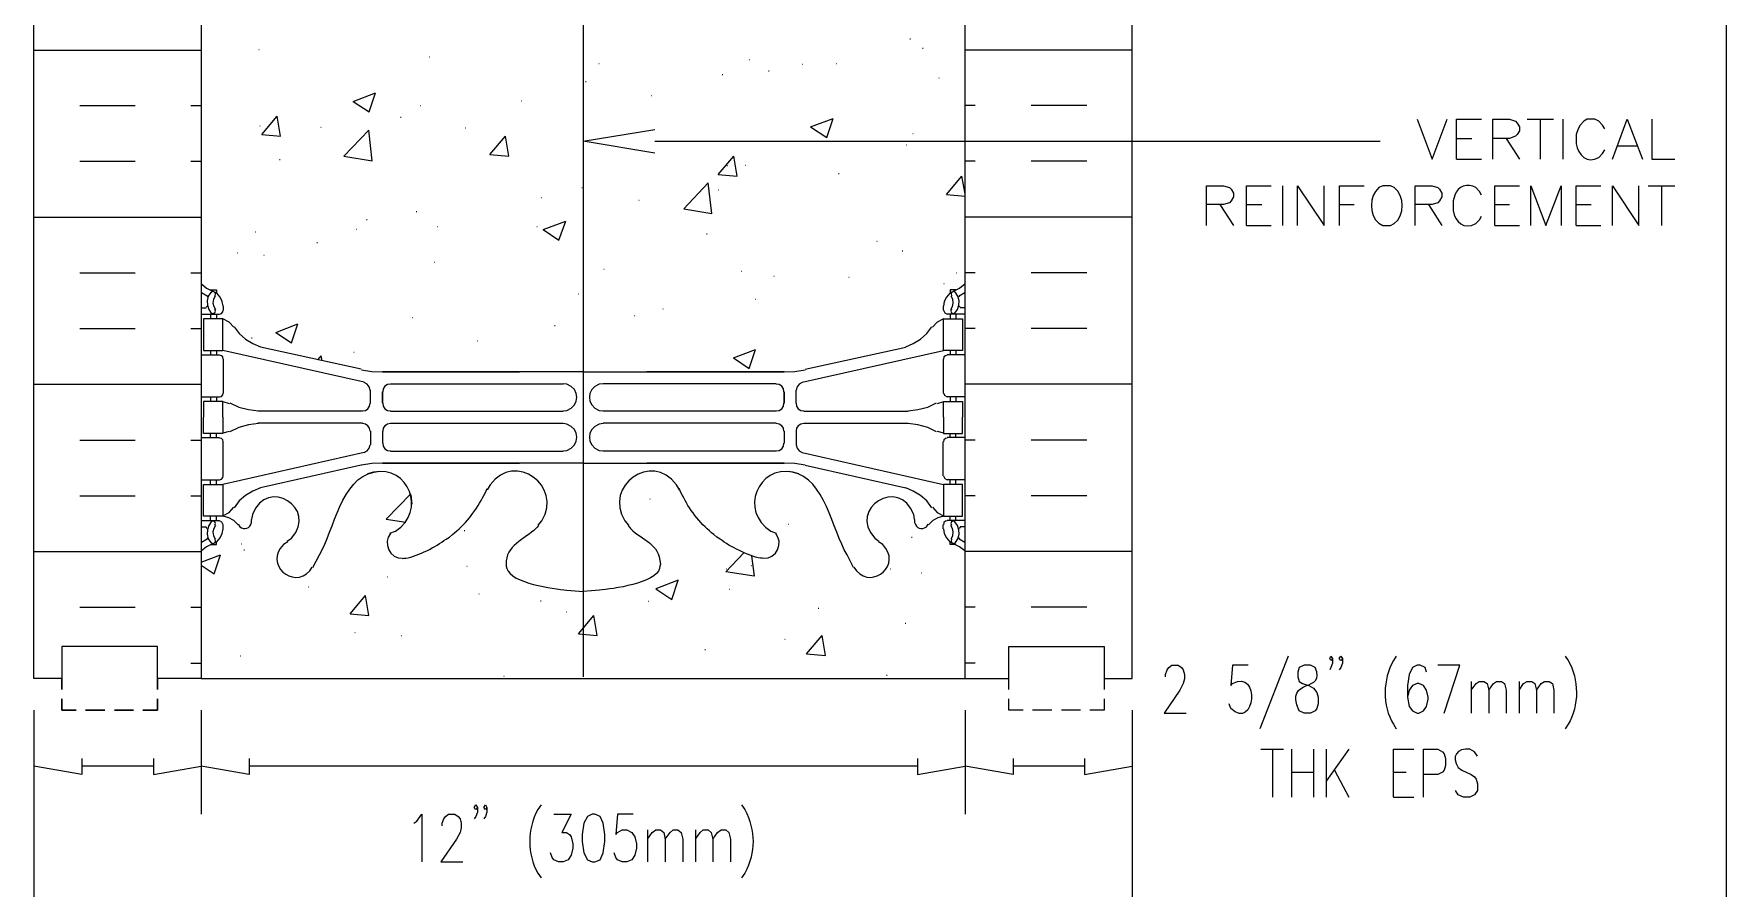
# Model space of a CAD drawing. Header units: millimetres. Extents: x 14 to 201, y 16 to 268.
# Drawn here: x 116.9 to 201.3, y 104 to 146.6 of the extents above; entities that cross this region are included whole.
import ezdxf

# ---------------------------------------------------------------- set-up
doc = ezdxf.new("R2010")
doc.units = ezdxf.units.MM
doc.layers.get('0').update_dxf_attribs({"linetype": 'CONTINUOUS'})

msp = doc.modelspace()

# ---------------------------------------------------------------- linework, layer by layer
at = {"color": 0}
for p, q in [((201.296, 264.541), (201.296, 55.4136)), ((144.293, 228.769), (144.293, 114.533)), ((116.903, 114.449), (116.903, 171.599)), ((125.243, 171.599), (125.243, 114.449)), ((163.343, 114.449), (163.343, 171.599)), ((171.683, 114.449), (171.683, 171.599)), ((144.293, 141.224), (147.87, 141.817)), ((185.886, 142.325), (186.627, 140.335)), ((186.627, 140.335), (187.388, 142.325)), ((187.854, 140.335), (187.854, 142.325)), ((187.854, 142.325), (189.103, 142.325)), ((189.654, 140.335), (189.654, 142.325)), ((189.654, 142.325), (190.5, 142.325)), ((190.5, 142.325), (190.796, 142.219)), ((190.796, 142.219), (190.88, 142.133)), ((190.88, 142.133), (190.986, 141.943)), ((190.986, 141.943), (190.986, 141.753)), ((191.368, 142.325), (192.68, 142.325)), ((192.024, 142.325), (192.024, 140.335)), ((193.146, 142.325), (193.146, 140.335)), ((193.908, 141.837), (193.824, 141.563)), ((194.014, 142.029), (193.908, 141.837)), ((194.204, 142.219), (194.014, 142.029)), ((194.373, 142.325), (194.204, 142.219)), ((194.754, 142.325), (194.373, 142.325)), ((194.946, 142.219), (194.754, 142.325)), ((195.136, 142.029), (194.946, 142.219)), ((195.242, 141.837), (195.136, 142.029)), ((195.622, 140.335), (196.364, 142.325)), ((196.364, 142.325), (197.126, 140.335)), ((197.592, 142.325), (197.592, 140.335)), ((147.87, 140.632), (144.293, 141.224)), ((147.87, 141.224), (184.044, 141.224)), ((187.854, 141.371), (188.616, 141.371)), ((190.5, 141.371), (189.654, 141.371)), ((190.331, 141.371), (190.986, 140.335)), ((190.796, 141.478), (190.5, 141.371)), ((190.88, 141.563), (190.796, 141.478)), ((190.986, 141.753), (190.88, 141.563)), ((193.824, 141.563), (193.824, 141.097)), ((195.898, 140.991), (196.85, 140.991)), ((187.854, 140.335), (189.103, 140.335)), ((194.946, 140.419), (195.136, 140.609)), ((195.136, 140.609), (195.242, 140.801)), ((197.592, 140.335), (198.734, 140.335)), ((175.387, 137.033), (175.387, 139.001)), ((175.387, 139.001), (176.233, 139.001)), ((176.233, 139.001), (176.529, 138.917)), ((176.529, 138.917), (176.615, 138.832)), ((176.615, 138.832), (176.721, 138.642)), ((176.721, 138.452), (176.615, 138.261)), ((176.721, 138.642), (176.721, 138.452)), ((177.377, 137.033), (177.377, 139.001)), ((177.377, 139.001), (178.605, 139.001)), ((179.175, 139.001), (179.175, 137.033)), ((179.917, 137.033), (179.917, 139.001)), ((179.917, 139.001), (181.251, 137.033)), ((181.251, 137.033), (181.251, 139.001)), ((182.013, 137.033), (182.013, 139.001)), ((182.013, 139.001), (183.241, 139.001)), ((183.981, 138.917), (183.811, 138.726)), ((184.171, 139.001), (183.981, 138.917)), ((184.553, 139.001), (184.171, 139.001)), ((184.743, 138.917), (184.553, 139.001)), ((185.78, 137.033), (185.78, 139.001)), ((185.78, 139.001), (186.627, 139.001)), ((186.627, 139.001), (186.922, 138.917)), ((186.922, 138.917), (187.008, 138.832)), ((187.008, 138.832), (187.113, 138.642)), ((187.113, 138.452), (187.008, 138.261)), ((187.113, 138.642), (187.113, 138.452)), ((187.77, 138.535), (187.685, 138.261)), ((188.996, 138.726), (188.806, 138.917)), ((189.103, 138.535), (188.996, 138.726)), ((189.758, 137.033), (189.758, 139.001)), ((189.758, 139.001), (190.986, 139.001)), ((191.558, 137.033), (191.558, 139.001)), ((191.558, 139.001), (192.3, 137.033)), ((192.3, 137.033), (193.062, 139.001)), ((193.062, 139.001), (193.062, 137.033)), ((193.824, 137.033), (193.824, 139.001)), ((193.824, 139.001), (195.05, 139.001)), ((195.622, 137.033), (195.622, 139.001)), ((195.622, 139.001), (196.934, 137.033)), ((196.934, 137.033), (196.934, 139.001)), ((197.4, 139.001), (198.734, 139.001)), ((198.078, 139.001), (198.078, 137.033)), ((176.233, 138.07), (175.387, 138.07)), ((176.043, 138.07), (176.721, 137.033)), ((176.529, 138.155), (176.233, 138.07)), ((176.615, 138.261), (176.529, 138.155)), ((177.377, 138.07), (178.139, 138.07)), ((182.013, 138.07), (182.753, 138.07)), ((186.627, 138.07), (185.78, 138.07)), ((186.457, 138.07), (187.113, 137.033)), ((186.922, 138.155), (186.627, 138.07)), ((187.008, 138.261), (186.922, 138.155)), ((187.685, 138.261), (187.685, 137.773)), ((189.758, 138.07), (190.5, 138.07)), ((193.824, 138.07), (194.564, 138.07)), ((177.377, 137.033), (178.605, 137.033)), ((184.171, 137.033), (184.553, 137.033)), ((184.553, 137.033), (184.743, 137.118)), ((188.806, 137.118), (188.996, 137.308)), ((188.996, 137.308), (189.103, 137.499)), ((189.758, 137.033), (190.986, 137.033)), ((193.824, 137.033), (195.05, 137.033)), ((125.264, 134.112), (125.519, 133.9)), ((125.264, 133.689), (125.539, 133.519)), ((125.519, 133.9), (125.815, 133.753)), ((125.582, 133.456), (125.539, 133.54)), ((125.603, 133.499), (125.539, 133.266)), ((125.729, 133.689), (125.603, 133.499)), ((125.709, 133.816), (126.005, 133.816)), ((125.835, 133.73), (125.729, 133.689)), ((126.026, 133.646), (125.815, 133.753)), ((125.921, 133.71), (125.835, 133.73)), ((125.858, 133.35), (125.835, 133.16)), ((125.942, 133.499), (125.858, 133.35)), ((125.962, 133.626), (125.921, 133.71)), ((125.942, 133.519), (125.962, 133.626)), ((126.005, 133.816), (126.005, 133.667)), ((126.195, 133.456), (126.026, 133.646)), ((126.301, 133.244), (126.195, 133.456)), ((162.411, 133.456), (162.305, 133.244)), ((162.581, 133.646), (162.411, 133.456)), ((162.793, 133.753), (162.581, 133.646)), ((162.877, 133.816), (162.603, 133.816)), ((162.603, 133.816), (162.603, 133.667)), ((162.687, 133.71), (162.644, 133.626)), ((162.644, 133.626), (162.667, 133.519)), ((162.73, 133.35), (162.644, 133.499)), ((162.771, 133.73), (162.687, 133.71)), ((162.75, 133.16), (162.73, 133.35)), ((162.771, 133.753), (163.067, 133.9)), ((162.877, 133.689), (162.771, 133.73)), ((162.983, 133.499), (162.857, 133.689)), ((163.047, 133.266), (162.983, 133.499)), ((163.067, 133.54), (163.026, 133.456)), ((163.047, 133.519), (163.322, 133.689)), ((163.067, 133.9), (163.322, 134.112)), ((125.243, 132.927), (125.496, 132.927)), ((125.243, 132.608), (126.154, 132.608)), ((125.496, 132.947), (125.539, 133.011)), ((125.539, 133.266), (125.561, 133.054)), ((125.561, 133.054), (125.625, 132.842)), ((125.625, 132.842), (125.752, 132.651)), ((125.709, 132.608), (125.709, 132.376)), ((125.752, 132.672), (125.835, 132.631)), ((125.835, 133.16), (125.878, 132.99)), ((125.835, 132.631), (125.921, 132.672)), ((125.878, 132.99), (125.962, 132.842)), ((125.962, 132.757), (125.921, 132.842)), ((125.921, 132.672), (125.962, 132.757)), ((126.005, 132.608), (126.005, 132.376)), ((126.154, 132.608), (126.258, 132.631)), ((126.258, 132.631), (126.322, 132.715)), ((126.344, 133.011), (126.301, 133.244)), ((126.322, 132.715), (126.344, 132.8)), ((126.344, 133.011), (126.344, 132.8)), ((162.242, 133.011), (162.242, 132.8)), ((162.305, 133.244), (162.264, 133.011)), ((162.264, 132.8), (162.328, 132.672)), ((162.328, 132.672), (162.454, 132.608)), ((163.343, 132.608), (162.454, 132.608)), ((162.603, 132.608), (162.603, 132.376)), ((162.624, 132.842), (162.708, 132.99)), ((162.667, 132.842), (162.624, 132.757)), ((162.624, 132.757), (162.667, 132.672)), ((162.667, 132.672), (162.75, 132.631)), ((162.708, 132.99), (162.75, 133.16)), ((162.75, 132.631), (162.834, 132.672)), ((162.834, 132.651), (162.963, 132.842)), ((162.877, 132.608), (162.877, 132.376)), ((162.963, 132.842), (163.026, 133.054)), ((163.026, 133.054), (163.047, 133.266)), ((163.047, 133.011), (163.09, 132.947)), ((163.343, 132.927), (163.09, 132.927)), ((126.322, 132.376), (125.37, 132.376)), ((125.37, 132.376), (125.37, 130.788)), ((126.322, 130.788), (126.322, 132.376)), ((126.64, 132.208), (126.322, 132.376)), ((126.873, 131.953), (126.64, 132.208)), ((126.894, 131.975), (127.149, 131.636)), ((161.439, 131.636), (161.692, 131.975)), ((161.946, 132.208), (161.713, 131.953)), ((162.264, 132.376), (161.946, 132.208)), ((162.264, 130.788), (162.264, 132.376)), ((162.264, 132.376), (163.216, 132.376)), ((163.216, 132.376), (163.216, 130.788)), ((127.149, 131.636), (127.466, 131.36)), ((127.466, 131.36), (127.825, 131.149)), ((127.825, 131.149), (128.207, 130.98)), ((133.223, 129.858), (128.207, 130.958)), ((155.363, 129.858), (160.38, 130.958)), ((160.38, 130.98), (160.76, 131.149)), ((160.76, 131.149), (161.12, 131.36)), ((161.12, 131.36), (161.439, 131.636)), ((125.243, 130.578), (126.154, 130.578)), ((125.37, 130.788), (126.322, 130.788)), ((125.709, 130.788), (125.709, 130.578)), ((126.005, 130.788), (126.005, 130.578)), ((126.258, 130.535), (126.154, 130.555)), ((126.322, 130.471), (126.258, 130.535)), ((133.371, 129.223), (126.322, 130.788)), ((126.344, 130.365), (126.322, 130.471)), ((126.344, 130.365), (126.344, 128.671)), ((155.215, 129.223), (162.264, 130.788)), ((162.242, 130.365), (162.242, 128.671)), ((163.216, 130.788), (162.264, 130.788)), ((162.285, 130.471), (162.264, 130.365)), ((162.37, 130.535), (162.285, 130.471)), ((162.454, 130.555), (162.37, 130.535)), ((163.343, 130.578), (162.454, 130.578)), ((162.603, 130.788), (162.603, 130.578)), ((162.877, 130.788), (162.877, 130.578)), ((133.244, 129.836), (133.753, 129.752)), ((133.519, 129.117), (133.371, 129.201)), ((133.753, 129.752), (134.282, 129.73)), ((134.282, 129.73), (141.118, 129.73)), ((144.293, 129.73), (134.282, 129.73)), ((134.684, 129.137), (143.298, 129.137)), ((143.488, 129.117), (143.298, 129.137)), ((144.293, 129.73), (154.327, 129.73)), ((145.288, 129.137), (145.098, 129.117)), ((153.924, 129.137), (145.288, 129.137)), ((154.327, 129.73), (147.468, 129.73)), ((154.327, 129.73), (154.856, 129.752)), ((154.856, 129.752), (155.363, 129.836)), ((155.215, 129.201), (155.067, 129.117)), ((125.243, 128.481), (126.154, 128.481)), ((125.709, 128.481), (125.709, 128.248)), ((126.005, 128.481), (126.005, 128.248)), ((126.154, 128.481), (126.258, 128.504)), ((126.258, 128.504), (126.322, 128.588)), ((126.322, 128.588), (126.344, 128.671)), ((133.626, 128.99), (133.519, 129.117)), ((133.667, 128.82), (133.626, 128.99)), ((133.689, 128.165), (133.689, 128.82)), ((134.282, 128.185), (134.282, 128.736)), ((134.282, 128.736), (134.282, 128.165)), ((134.324, 128.884), (134.302, 128.736)), ((134.408, 129.01), (134.324, 128.884)), ((134.535, 129.096), (134.408, 129.01)), ((134.684, 129.117), (134.535, 129.096)), ((154.071, 129.096), (153.924, 129.117)), ((154.2, 129.01), (154.071, 129.096)), ((154.284, 128.884), (154.2, 129.01)), ((154.304, 128.736), (154.284, 128.884)), ((154.327, 128.185), (154.327, 128.736)), ((154.327, 128.736), (154.327, 128.165)), ((154.962, 128.99), (154.919, 128.82)), ((154.919, 128.165), (154.919, 128.82)), ((155.067, 129.117), (154.962, 128.99)), ((162.264, 128.671), (162.328, 128.545)), ((162.328, 128.545), (162.454, 128.481)), ((163.343, 128.481), (162.454, 128.481)), ((162.603, 128.481), (162.603, 128.248)), ((162.877, 128.481), (162.877, 128.248)), ((126.322, 128.248), (125.37, 128.248)), ((125.37, 128.248), (125.37, 127.466)), ((125.37, 126.661), (125.37, 127.466)), ((126.322, 127.466), (126.322, 128.248)), ((126.322, 127.466), (126.322, 126.661)), ((126.661, 128.142), (126.344, 128.228)), ((126.683, 128.185), (127.127, 127.974)), ((127.127, 127.974), (127.613, 127.846)), ((127.613, 127.846), (128.101, 127.783)), ((133.287, 127.762), (128.079, 127.762)), ((133.287, 127.783), (133.434, 127.805)), ((133.434, 127.805), (133.562, 127.889)), ((133.562, 127.889), (133.646, 128.016)), ((133.646, 128.016), (133.667, 128.165)), ((134.302, 128.165), (134.324, 128.016)), ((134.324, 128.016), (134.408, 127.889)), ((134.408, 127.889), (134.535, 127.805)), ((134.535, 127.805), (134.684, 127.783)), ((134.684, 127.762), (143.298, 127.762)), ((143.298, 127.783), (143.488, 127.805)), ((145.098, 127.805), (145.288, 127.783)), ((153.924, 127.762), (145.288, 127.762)), ((153.924, 127.783), (154.071, 127.805)), ((154.071, 127.805), (154.2, 127.889)), ((154.2, 127.889), (154.284, 128.016)), ((154.284, 128.016), (154.304, 128.165)), ((154.919, 128.165), (154.94, 128.016)), ((154.94, 128.016), (155.025, 127.889)), ((155.025, 127.889), (155.152, 127.805)), ((155.152, 127.805), (155.299, 127.783)), ((155.299, 127.762), (160.507, 127.762)), ((160.507, 127.783), (160.993, 127.846)), ((160.993, 127.846), (161.48, 127.974)), ((161.48, 127.974), (161.925, 128.185)), ((162.264, 128.228), (161.946, 128.142)), ((162.264, 127.466), (162.264, 128.248)), ((162.264, 128.248), (163.216, 128.248)), ((162.264, 127.466), (162.264, 126.661)), ((163.216, 128.248), (163.216, 127.466)), ((163.216, 126.661), (163.216, 127.466)), ((126.322, 126.661), (125.37, 126.661)), ((125.709, 126.45), (125.709, 126.661)), ((126.005, 126.45), (126.005, 126.661)), ((126.344, 126.683), (126.661, 126.767)), ((127.127, 126.957), (126.683, 126.746)), ((127.613, 127.084), (127.127, 126.957)), ((128.101, 127.149), (127.613, 127.084)), ((133.287, 127.169), (128.079, 127.169)), ((133.434, 127.127), (133.287, 127.149)), ((133.562, 127.043), (133.434, 127.127)), ((133.646, 126.916), (133.562, 127.043)), ((133.667, 126.767), (133.646, 126.916)), ((133.689, 126.767), (133.689, 126.091)), ((134.282, 126.767), (134.282, 126.175)), ((134.282, 126.746), (134.282, 126.195)), ((134.324, 126.916), (134.302, 126.767)), ((134.408, 127.043), (134.324, 126.916)), ((134.535, 127.127), (134.408, 127.043)), ((134.684, 127.149), (134.535, 127.127)), ((134.684, 127.169), (143.298, 127.169)), ((143.488, 127.127), (143.298, 127.149)), ((145.288, 127.149), (145.098, 127.127)), ((153.924, 127.169), (145.288, 127.169)), ((154.071, 127.127), (153.924, 127.149)), ((154.2, 127.043), (154.071, 127.127)), ((154.284, 126.916), (154.2, 127.043)), ((154.304, 126.767), (154.284, 126.916)), ((154.327, 126.767), (154.327, 126.175)), ((154.327, 126.746), (154.327, 126.195)), ((154.94, 126.916), (154.919, 126.767)), ((154.919, 126.767), (154.919, 126.091)), ((155.025, 127.043), (154.94, 126.916)), ((155.152, 127.127), (155.025, 127.043)), ((155.299, 127.149), (155.152, 127.127)), ((155.299, 127.169), (160.507, 127.169)), ((160.993, 127.084), (160.507, 127.149)), ((161.48, 126.957), (160.993, 127.084)), ((161.925, 126.746), (161.48, 126.957)), ((161.946, 126.767), (162.264, 126.683)), ((162.264, 126.661), (163.216, 126.661)), ((162.603, 126.45), (162.603, 126.661)), ((162.877, 126.45), (162.877, 126.661)), ((125.243, 126.45), (126.154, 126.45)), ((126.258, 126.407), (126.154, 126.428)), ((126.322, 126.344), (126.258, 126.407)), ((126.344, 126.238), (126.322, 126.344)), ((126.344, 124.544), (126.344, 126.238)), ((133.371, 125.709), (133.519, 125.793)), ((133.519, 125.793), (133.626, 125.921)), ((133.626, 125.921), (133.667, 126.091)), ((134.302, 126.175), (134.324, 126.026)), ((134.324, 126.026), (134.408, 125.899)), ((134.408, 125.899), (134.535, 125.815)), ((134.535, 125.815), (134.684, 125.793)), ((134.684, 125.772), (143.298, 125.772)), ((143.298, 125.793), (143.488, 125.815)), ((145.098, 125.815), (145.288, 125.793)), ((153.924, 125.772), (145.288, 125.772)), ((153.924, 125.793), (154.071, 125.815)), ((154.071, 125.815), (154.2, 125.899)), ((154.2, 125.899), (154.284, 126.026)), ((154.284, 126.026), (154.304, 126.175)), ((154.919, 126.091), (154.962, 125.921)), ((154.962, 125.921), (155.067, 125.793)), ((155.067, 125.793), (155.215, 125.709)), ((162.242, 124.544), (162.242, 126.238)), ((162.285, 126.344), (162.264, 126.238)), ((162.37, 126.407), (162.285, 126.344)), ((162.454, 126.428), (162.37, 126.407)), ((163.343, 126.45), (162.454, 126.45)), ((133.371, 125.709), (126.322, 124.121)), ((133.223, 125.073), (128.207, 123.952)), ((133.753, 125.159), (133.244, 125.073)), ((134.282, 125.18), (133.753, 125.159)), ((134.282, 125.18), (141.118, 125.18)), ((144.293, 125.18), (134.282, 125.18)), ((144.293, 125.18), (154.327, 125.18)), ((154.327, 125.18), (147.468, 125.18)), ((154.856, 125.159), (154.327, 125.18)), ((155.363, 125.073), (154.856, 125.159)), ((155.215, 125.709), (162.264, 124.121)), ((155.363, 125.073), (160.38, 123.952)), ((125.243, 124.354), (126.154, 124.354)), ((125.37, 124.121), (126.322, 124.121)), ((125.37, 122.534), (125.37, 124.121)), ((125.709, 124.121), (125.709, 124.354)), ((126.005, 124.121), (126.005, 124.354)), ((126.154, 124.354), (126.258, 124.375)), ((126.258, 124.375), (126.322, 124.46)), ((126.322, 124.46), (126.344, 124.544)), ((126.322, 124.121), (126.322, 122.534)), ((133.836, 124.734), (133.54, 124.65)), ((133.858, 124.734), (134.049, 124.757)), ((139.657, 124.101), (139.51, 123.846)), ((149.098, 123.846), (148.949, 124.101)), ((154.729, 124.734), (154.537, 124.757)), ((155.046, 124.65), (154.75, 124.734)), ((162.264, 124.544), (162.328, 124.418)), ((163.216, 124.121), (162.264, 124.121)), ((162.264, 124.121), (162.264, 122.534)), ((162.328, 124.418), (162.454, 124.354)), ((163.343, 124.354), (162.454, 124.354)), ((162.603, 124.121), (162.603, 124.354)), ((162.877, 124.121), (162.877, 124.354)), ((163.216, 122.534), (163.216, 124.121)), ((127.149, 123.296), (126.894, 122.957)), ((127.466, 123.571), (127.149, 123.296)), ((127.825, 123.782), (127.466, 123.571)), ((128.207, 123.952), (127.825, 123.782)), ((139.277, 123.445), (139.404, 123.676)), ((139.404, 123.676), (139.51, 123.909)), ((149.182, 123.676), (149.076, 123.909)), ((149.309, 123.445), (149.182, 123.676)), ((160.76, 123.782), (160.38, 123.952)), ((161.12, 123.571), (160.76, 123.782)), ((161.439, 123.296), (161.12, 123.571)), ((161.692, 122.957), (161.439, 123.296)), ((126.322, 122.534), (125.37, 122.534)), ((125.709, 122.321), (125.709, 122.534)), ((126.005, 122.321), (126.005, 122.534)), ((126.322, 122.554), (126.64, 122.724)), ((126.62, 122.45), (126.344, 122.534)), ((126.873, 122.321), (126.62, 122.45)), ((126.64, 122.724), (126.873, 122.979)), ((127.805, 122.618), (127.762, 122.364)), ((160.824, 122.364), (160.783, 122.618)), ((161.713, 122.979), (161.946, 122.724)), ((161.988, 122.45), (161.735, 122.321)), ((161.946, 122.724), (162.264, 122.554)), ((162.264, 122.534), (161.988, 122.45)), ((162.264, 122.534), (163.216, 122.534)), ((162.603, 122.321), (162.603, 122.534)), ((162.877, 122.321), (162.877, 122.534)), ((125.243, 122.321), (126.154, 122.321)), ((125.243, 122.005), (125.496, 122.005)), ((125.539, 121.921), (125.496, 121.984)), ((125.561, 121.857), (125.539, 121.645)), ((125.539, 121.645), (125.603, 121.412)), ((125.625, 122.068), (125.561, 121.857)), ((125.752, 122.258), (125.625, 122.068)), ((125.835, 122.301), (125.752, 122.258)), ((125.921, 122.258), (125.835, 122.301)), ((125.878, 121.921), (125.835, 121.751)), ((125.835, 121.751), (125.858, 121.559)), ((125.858, 121.559), (125.942, 121.412)), ((125.962, 122.068), (125.878, 121.921)), ((125.962, 122.174), (125.921, 122.258)), ((125.921, 122.089), (125.962, 122.174)), ((126.281, 122.238), (126.154, 122.301)), ((126.195, 121.455), (126.301, 121.666)), ((126.344, 122.111), (126.281, 122.238)), ((126.301, 121.666), (126.344, 121.898)), ((126.344, 121.898), (126.344, 122.111)), ((127.084, 122.111), (126.873, 122.321)), ((127.084, 122.131), (127.169, 122.005)), ((127.762, 122.217), (127.762, 122.364)), ((134.684, 121.666), (134.578, 121.496)), ((134.662, 121.688), (134.938, 121.792)), ((137.626, 121.496), (137.773, 121.624)), ((142.007, 121.984), (141.943, 121.921)), ((142.07, 122.068), (142.007, 121.984)), ((142.05, 122.089), (142.24, 122.301)), ((146.367, 122.301), (146.558, 122.089)), ((146.536, 122.068), (146.6, 121.984)), ((146.6, 121.984), (146.663, 121.921)), ((150.961, 121.496), (150.813, 121.624)), ((153.648, 121.792), (153.924, 121.688)), ((154.008, 121.496), (153.904, 121.666)), ((160.824, 122.364), (160.824, 122.217)), ((161.417, 122.005), (161.502, 122.131)), ((161.735, 122.321), (161.522, 122.111)), ((162.242, 121.898), (162.242, 122.111)), ((162.285, 122.217), (162.264, 122.111)), ((162.264, 121.898), (162.305, 121.666)), ((162.37, 122.28), (162.285, 122.217)), ((162.305, 121.666), (162.411, 121.455)), ((162.454, 122.301), (162.37, 122.28)), ((163.343, 122.321), (162.454, 122.321)), ((162.667, 122.258), (162.624, 122.174)), ((162.624, 122.174), (162.667, 122.089)), ((162.708, 121.921), (162.624, 122.068)), ((162.644, 121.412), (162.73, 121.559)), ((162.75, 122.301), (162.667, 122.258)), ((162.75, 121.751), (162.708, 121.921)), ((162.73, 121.559), (162.75, 121.751)), ((162.834, 122.258), (162.75, 122.301)), ((162.963, 122.068), (162.834, 122.258)), ((163.026, 121.857), (162.963, 122.068)), ((162.983, 121.412), (163.047, 121.645)), ((163.047, 121.645), (163.026, 121.857)), ((163.09, 121.984), (163.047, 121.921)), ((163.343, 122.005), (163.09, 122.005)), ((125.539, 121.392), (125.264, 121.222)), ((125.519, 121.01), (125.264, 120.799)), ((125.815, 121.158), (125.519, 121.01)), ((125.539, 121.392), (125.582, 121.475)), ((125.603, 121.412), (125.729, 121.222)), ((125.709, 121.116), (126.005, 121.116)), ((125.729, 121.222), (125.835, 121.179)), ((125.815, 121.158), (126.026, 121.263)), ((125.835, 121.179), (125.921, 121.2)), ((125.921, 121.2), (125.962, 121.285)), ((125.962, 121.285), (125.942, 121.392)), ((126.005, 121.116), (126.005, 121.243)), ((126.026, 121.263), (126.195, 121.455)), ((129.562, 121.263), (129.35, 121.116)), ((129.54, 121.285), (129.752, 121.433)), ((134.578, 121.496), (134.515, 121.285)), ((134.515, 121.285), (134.535, 121.073)), ((134.535, 121.073), (134.598, 120.862)), ((134.598, 120.862), (134.705, 120.693)), ((134.705, 120.693), (134.874, 120.544)), ((137.457, 121.392), (137.626, 121.496)), ((151.129, 121.392), (150.961, 121.496)), ((153.712, 120.544), (153.881, 120.693)), ((153.881, 120.693), (153.988, 120.862)), ((153.988, 120.862), (154.051, 121.073)), ((154.071, 121.285), (154.008, 121.496)), ((154.051, 121.073), (154.071, 121.285)), ((158.834, 121.433), (159.046, 121.285)), ((159.236, 121.116), (159.026, 121.263)), ((162.411, 121.455), (162.581, 121.263)), ((162.581, 121.263), (162.793, 121.158)), ((162.603, 121.116), (162.603, 121.243)), ((162.877, 121.116), (162.603, 121.116)), ((162.667, 121.392), (162.644, 121.285)), ((162.644, 121.285), (162.687, 121.2)), ((162.687, 121.2), (162.771, 121.179)), ((162.771, 121.179), (162.877, 121.222)), ((163.067, 121.01), (162.771, 121.158)), ((162.857, 121.222), (162.983, 121.412)), ((163.026, 121.475), (163.067, 121.392)), ((163.322, 121.222), (163.047, 121.392)), ((163.322, 120.799), (163.067, 121.01)), ((130.661, 119.804), (130.788, 119.994)), ((130.81, 119.972), (131.149, 120.607)), ((134.874, 120.544), (135.064, 120.46)), ((135.064, 120.46), (135.277, 120.438)), ((135.277, 120.417), (135.36, 120.438)), ((135.36, 120.438), (135.446, 120.438)), ((140.462, 120.142), (140.462, 120.037)), ((140.462, 120.037), (140.483, 119.931)), ((148.124, 120.037), (148.103, 119.931)), ((148.146, 120.142), (148.124, 120.037)), ((153.225, 120.438), (153.142, 120.438)), ((153.309, 120.417), (153.225, 120.438)), ((153.309, 120.438), (153.522, 120.46)), ((153.522, 120.46), (153.712, 120.544)), ((157.776, 119.972), (157.459, 120.607)), ((157.798, 119.994), (157.925, 119.804)), ((143.468, 118.85), (143.891, 118.809)), ((143.891, 118.809), (144.293, 118.787)), ((144.716, 118.809), (144.293, 118.787)), ((145.118, 118.85), (144.716, 118.809)), ((123.063, 116.036), (118.3, 116.036)), ((118.3, 116.036), (118.3, 114.449)), ((123.063, 114.449), (123.063, 116.036)), ((165.523, 114.449), (165.523, 116.036)), ((165.523, 116.036), (170.285, 116.036)), ((170.285, 116.036), (170.285, 114.449)), ((173.334, 114.639), (173.418, 114.872)), ((173.418, 114.872), (173.503, 114.999)), ((173.503, 114.999), (173.651, 115.105)), ((173.651, 115.105), (173.969, 115.105)), ((173.969, 115.105), (174.139, 114.999)), ((174.139, 114.999), (174.222, 114.872)), ((174.222, 114.872), (174.286, 114.639)), ((176.678, 115.105), (176.593, 114.088)), ((177.461, 115.105), (176.678, 115.105)), ((179.451, 115.548), (178.033, 111.93)), ((180.001, 114.999), (179.937, 114.766)), ((180.256, 115.105), (180.001, 114.999)), ((180.572, 115.105), (180.256, 115.105)), ((180.806, 114.999), (180.572, 115.105)), ((181.525, 115.442), (181.588, 115.548)), ((181.588, 115.338), (181.525, 115.442)), ((181.588, 114.999), (181.525, 114.872)), ((181.588, 115.548), (181.673, 115.442)), ((181.673, 115.442), (181.588, 115.338)), ((181.673, 115.209), (181.588, 114.999)), ((181.673, 115.442), (181.673, 115.209)), ((181.991, 115.442), (182.076, 115.548)), ((182.076, 115.338), (181.991, 115.442)), ((182.076, 114.999), (181.991, 114.872)), ((182.076, 115.548), (182.16, 115.442)), ((182.16, 115.442), (182.076, 115.338)), ((182.16, 115.209), (182.076, 114.999)), ((182.16, 115.442), (182.16, 115.209)), ((184.848, 115.548), (184.7, 115.338)), ((185.654, 114.999), (185.484, 114.639)), ((185.886, 115.105), (185.654, 114.999)), ((186.034, 115.105), (185.886, 115.105)), ((186.287, 114.999), (186.034, 115.105)), ((186.351, 114.766), (186.287, 114.999)), ((188.023, 115.105), (186.922, 115.105)), ((187.241, 112.713), (188.023, 115.105)), ((193.272, 115.548), (193.421, 115.338)), ((118.3, 114.449), (116.903, 114.449)), ((118.3, 113.897), (118.3, 114.449)), ((118.3, 114.449), (118.3, 113.897)), ((123.063, 114.449), (123.063, 113.897)), ((125.243, 114.449), (123.063, 114.449)), ((123.063, 113.897), (123.063, 114.449)), ((163.343, 114.449), (165.523, 114.449)), ((165.523, 113.897), (165.523, 114.449)), ((165.523, 113.897), (165.523, 114.449)), ((170.285, 114.449), (170.285, 113.897)), ((170.285, 114.449), (171.683, 114.449)), ((170.285, 114.449), (170.285, 113.897)), ((173.334, 114.533), (173.334, 114.639)), ((174.222, 114.194), (174.053, 113.855)), ((174.286, 114.427), (174.222, 114.194)), ((174.286, 114.639), (174.286, 114.427)), ((176.593, 114.088), (176.678, 114.194)), ((179.937, 114.766), (179.937, 114.533)), ((179.937, 114.533), (180.001, 114.3)), ((180.001, 114.3), (180.17, 114.194)), ((180.17, 114.194), (180.489, 114.088)), ((180.489, 114.088), (180.721, 113.961)), ((180.721, 113.961), (180.891, 113.75)), ((185.484, 114.639), (185.398, 114.088)), ((185.398, 114.088), (185.398, 113.517)), ((185.654, 114.088), (185.484, 113.855)), ((185.886, 114.194), (185.654, 114.088)), ((185.97, 114.194), (185.886, 114.194)), ((186.203, 114.088), (185.97, 114.194)), ((186.351, 113.855), (186.203, 114.088)), ((188.573, 114.3), (188.573, 112.713)), ((188.573, 113.855), (188.829, 114.194)), ((188.829, 114.194), (188.976, 114.3)), ((188.976, 114.3), (189.209, 114.3)), ((189.209, 114.3), (189.378, 114.194)), ((189.378, 114.194), (189.462, 113.855)), ((189.462, 113.855), (189.695, 114.194)), ((189.695, 114.194), (189.844, 114.3)), ((189.844, 114.3), (190.097, 114.3)), ((190.097, 114.3), (190.246, 114.194)), ((190.246, 114.194), (190.331, 113.855)), ((190.966, 114.3), (190.966, 112.713)), ((190.966, 113.855), (191.198, 114.194)), ((191.198, 114.194), (191.368, 114.3)), ((191.368, 114.3), (191.601, 114.3)), ((191.601, 114.3), (191.748, 114.194)), ((191.748, 114.194), (191.834, 113.855)), ((191.834, 113.855), (192.067, 114.194)), ((192.067, 114.194), (192.236, 114.3)), ((192.236, 114.3), (192.469, 114.3)), ((192.469, 114.3), (192.637, 114.194)), ((192.637, 114.194), (192.701, 113.855)), ((118.3, 112.861), (118.3, 113.432)), ((118.3, 113.432), (118.3, 112.861)), ((123.063, 113.432), (123.063, 112.861)), ((123.063, 112.861), (123.063, 113.432)), ((165.523, 112.861), (165.523, 113.432)), ((165.523, 112.861), (165.523, 113.432)), ((170.285, 113.432), (170.285, 112.861)), ((170.285, 113.432), (170.285, 112.861)), ((174.053, 113.855), (173.27, 112.713)), ((176.593, 112.945), (176.509, 113.178)), ((180.891, 113.75), (180.954, 113.517)), ((180.954, 113.178), (180.891, 112.945)), ((180.954, 113.517), (180.954, 113.178)), ((185.484, 113.855), (185.398, 113.517)), ((185.398, 113.517), (185.484, 113.052)), ((186.436, 113.517), (186.351, 113.855)), ((186.351, 113.052), (186.436, 113.411)), ((186.436, 113.411), (186.436, 113.517)), ((189.462, 113.855), (189.462, 112.713)), ((190.331, 113.855), (190.331, 112.713)), ((191.834, 113.855), (191.834, 112.713)), ((192.701, 113.855), (192.701, 112.713)), ((116.903, 112.861), (116.903, 107.674)), ((116.903, 112.861), (116.903, 86.3177)), ((119.02, 112.861), (118.3, 112.861)), ((118.3, 112.861), (119.02, 112.861)), ((120.438, 112.861), (119.485, 112.861)), ((119.485, 112.861), (120.438, 112.861)), ((121.878, 112.861), (120.926, 112.861)), ((120.926, 112.861), (121.878, 112.861)), ((123.063, 112.861), (122.344, 112.861)), ((122.344, 112.861), (123.063, 112.861)), ((125.243, 112.861), (125.243, 107.674)), ((125.243, 112.861), (125.243, 107.674)), ((163.343, 112.861), (163.343, 107.674)), ((163.343, 112.861), (163.343, 107.674)), ((166.242, 112.861), (165.523, 112.861)), ((166.242, 112.861), (165.523, 112.861)), ((167.662, 112.861), (166.708, 112.861)), ((167.662, 112.861), (166.708, 112.861)), ((169.1, 112.861), (168.148, 112.861)), ((169.1, 112.861), (168.148, 112.861)), ((170.285, 112.861), (169.566, 112.861)), ((170.285, 112.861), (169.566, 112.861)), ((171.683, 112.861), (171.683, 107.674)), ((171.683, 112.861), (171.683, 86.3177)), ((173.27, 112.713), (174.371, 112.713)), ((180.256, 112.713), (180.001, 112.839)), ((180.572, 112.713), (180.256, 112.713)), ((180.806, 112.839), (180.572, 112.713)), ((180.891, 112.945), (180.806, 112.839)), ((185.484, 113.052), (185.654, 112.839)), ((185.654, 112.839), (185.886, 112.713)), ((185.886, 112.713), (185.97, 112.713)), ((185.97, 112.713), (186.203, 112.839)), ((186.203, 112.839), (186.351, 113.052)), ((184.7, 112.163), (184.848, 111.93)), ((193.421, 112.163), (193.272, 111.93)), ((178.096, 110.913), (179.218, 110.913)), ((178.668, 110.913), (178.668, 108.522)), ((179.62, 110.913), (179.62, 108.522)), ((180.721, 110.913), (180.721, 108.522)), ((181.357, 110.913), (181.357, 108.522)), ((182.479, 110.913), (181.357, 109.325)), ((184.7, 108.522), (184.7, 110.913)), ((184.7, 110.913), (185.717, 110.913)), ((186.203, 108.522), (186.203, 110.913)), ((186.203, 110.913), (186.922, 110.913)), ((186.922, 110.913), (187.156, 110.786)), ((187.156, 110.786), (187.241, 110.68)), ((187.241, 110.68), (187.304, 110.447)), ((188.743, 110.786), (188.51, 110.913)), ((188.892, 110.575), (188.743, 110.786)), ((119.295, 109.664), (116.903, 110.067)), ((119.295, 110.447), (119.295, 109.664)), ((122.873, 110.067), (119.295, 110.067)), ((122.873, 110.447), (122.873, 109.664)), ((122.873, 109.664), (125.243, 110.067)), ((127.635, 109.664), (125.243, 110.067)), ((127.635, 110.447), (127.635, 109.664)), ((160.973, 110.067), (127.635, 110.067)), ((160.973, 110.447), (160.973, 109.664)), ((160.973, 109.664), (163.343, 110.067)), ((165.735, 109.664), (163.343, 110.067)), ((165.735, 110.447), (165.735, 109.664)), ((169.291, 110.067), (165.735, 110.067)), ((169.291, 110.447), (169.291, 109.664)), ((169.291, 109.664), (171.683, 110.067)), ((179.62, 109.77), (180.721, 109.77)), ((181.758, 109.877), (182.479, 108.522)), ((184.7, 109.77), (185.335, 109.77)), ((187.156, 109.77), (186.922, 109.664)), ((187.241, 109.877), (187.156, 109.77)), ((187.304, 110.109), (187.241, 109.877)), ((187.304, 110.447), (187.304, 110.109)), ((187.94, 110.003), (188.108, 109.877)), ((188.108, 109.877), (188.573, 109.664)), ((186.922, 109.664), (186.203, 109.664)), ((188.573, 109.664), (188.743, 109.538)), ((188.743, 109.538), (188.829, 109.431)), ((188.829, 109.431), (188.892, 109.198)), ((188.892, 109.198), (188.892, 108.859)), ((138.854, 108.013), (138.938, 108.14)), ((138.938, 108.14), (139.022, 108.013)), ((139.34, 108.013), (139.424, 108.14)), ((139.424, 108.14), (139.488, 108.013)), ((142.197, 108.14), (142.029, 107.907)), ((152.188, 108.14), (152.357, 107.907)), ((184.7, 108.522), (185.717, 108.522)), ((187.94, 108.649), (187.791, 108.859)), ((188.193, 108.522), (187.94, 108.649)), ((188.51, 108.522), (188.193, 108.522)), ((188.743, 108.649), (188.51, 108.522)), ((188.892, 108.859), (188.743, 108.649)), ((135.847, 107.231), (135.996, 107.337)), ((135.996, 107.337), (136.249, 107.674)), ((136.249, 107.674), (136.249, 105.304)), ((137.267, 107.231), (137.35, 107.442)), ((137.267, 107.104), (137.267, 107.231)), ((137.35, 107.442), (137.434, 107.57)), ((137.434, 107.57), (137.583, 107.674)), ((137.583, 107.674), (137.9, 107.674)), ((137.9, 107.674), (138.07, 107.57)), ((138.07, 107.57), (138.155, 107.442)), ((138.155, 107.442), (138.219, 107.231)), ((138.219, 107.231), (138.219, 106.998)), ((138.938, 107.907), (138.854, 108.013)), ((138.938, 107.57), (138.854, 107.442)), ((139.022, 108.013), (138.938, 107.907)), ((139.022, 107.781), (138.938, 107.57)), ((139.022, 108.013), (139.022, 107.781)), ((139.424, 107.907), (139.34, 108.013)), ((139.424, 107.57), (139.34, 107.442)), ((139.488, 108.013), (139.424, 107.907)), ((139.488, 107.781), (139.424, 107.57)), ((139.488, 108.013), (139.488, 107.781)), ((142.832, 107.674), (143.7, 107.674)), ((143.7, 107.674), (143.235, 106.765)), ((144.336, 107.231), (144.25, 106.659)), ((144.505, 107.57), (144.336, 107.231)), ((144.738, 107.674), (144.505, 107.57)), ((144.885, 107.674), (144.738, 107.674)), ((145.141, 107.57), (144.885, 107.674)), ((145.288, 107.231), (145.141, 107.57)), ((145.372, 106.659), (145.288, 107.231)), ((146.007, 107.674), (145.923, 106.659)), ((146.792, 107.674), (146.007, 107.674)), ((137.986, 106.426), (137.203, 105.304)), ((138.155, 106.765), (137.986, 106.426)), ((138.219, 106.998), (138.155, 106.765)), ((143.235, 106.765), (143.468, 106.765)), ((143.468, 106.765), (143.617, 106.659)), ((143.617, 106.659), (143.7, 106.553)), ((143.7, 106.553), (143.784, 106.193)), ((144.25, 106.659), (144.25, 106.32)), ((145.372, 106.32), (145.372, 106.659)), ((145.923, 106.659), (146.007, 106.765)), ((146.007, 106.765), (146.24, 106.892)), ((146.24, 106.892), (146.473, 106.892)), ((146.473, 106.892), (146.728, 106.765)), ((146.728, 106.765), (146.875, 106.553)), ((146.875, 106.553), (146.959, 106.193)), ((147.511, 106.892), (147.511, 105.304)), ((147.511, 106.426), (147.744, 106.765)), ((147.744, 106.765), (147.913, 106.892)), ((147.913, 106.892), (148.146, 106.892)), ((148.146, 106.892), (148.316, 106.765)), ((148.316, 106.765), (148.379, 106.426)), ((148.379, 106.426), (148.632, 106.765)), ((148.379, 106.426), (148.379, 105.304)), ((148.632, 106.765), (148.78, 106.892)), ((148.78, 106.892), (149.013, 106.892)), ((149.013, 106.892), (149.182, 106.765)), ((149.182, 106.765), (149.268, 106.426)), ((149.268, 106.426), (149.268, 105.304)), ((149.903, 106.892), (149.903, 105.304)), ((149.903, 106.426), (150.134, 106.765)), ((150.134, 106.765), (150.283, 106.892)), ((150.283, 106.892), (150.537, 106.892)), ((150.537, 106.892), (150.686, 106.765)), ((150.686, 106.765), (150.77, 106.426)), ((150.77, 106.426), (151.003, 106.765)), ((150.77, 106.426), (150.77, 105.304)), ((151.003, 106.765), (151.172, 106.892)), ((151.172, 106.892), (151.405, 106.892)), ((151.405, 106.892), (151.554, 106.765)), ((151.554, 106.765), (151.638, 106.426)), ((151.638, 106.426), (151.638, 105.304)), ((142.748, 105.517), (142.663, 105.749)), ((142.832, 105.41), (142.748, 105.517)), ((143.7, 105.643), (143.553, 105.41)), ((143.784, 105.982), (143.7, 105.643)), ((143.784, 106.193), (143.784, 105.982)), ((144.25, 106.32), (144.336, 105.749)), ((144.336, 105.749), (144.505, 105.41)), ((145.141, 105.41), (145.288, 105.749)), ((145.288, 105.749), (145.372, 106.32)), ((145.923, 105.517), (145.838, 105.749)), ((146.007, 105.41), (145.923, 105.517)), ((146.875, 105.643), (146.728, 105.41)), ((146.959, 105.982), (146.875, 105.643)), ((146.959, 106.193), (146.959, 105.982)), ((137.203, 105.304), (138.303, 105.304)), ((142.029, 104.732), (142.197, 104.499)), ((143.065, 105.304), (142.832, 105.41)), ((143.298, 105.304), (143.065, 105.304)), ((143.553, 105.41), (143.298, 105.304)), ((144.505, 105.41), (144.738, 105.304)), ((144.738, 105.304), (144.885, 105.304)), ((144.885, 105.304), (145.141, 105.41)), ((146.24, 105.304), (146.007, 105.41)), ((146.473, 105.304), (146.24, 105.304)), ((146.728, 105.41), (146.473, 105.304)), ((152.357, 104.732), (152.188, 104.499))]:
    msp.add_line(p, q, dxfattribs=at)
at = {"color": 252}
for p, q in [((160.591, 146.326), (160.613, 146.326)), ((116.903, 145.774), (125.243, 145.774)), ((128.122, 145.796), (128.142, 145.796)), ((136.609, 145.437), (136.631, 145.437)), ((152.569, 145.308), (152.59, 145.308)), ((161.226, 145.86), (161.248, 145.86)), ((171.683, 145.774), (163.343, 145.774)), ((145.076, 145.098), (145.098, 145.098)), ((151.235, 144.546), (151.258, 144.546)), ((153.542, 144.738), (153.565, 144.738)), ((155.215, 145.076), (155.236, 145.076)), ((156.93, 145.098), (156.95, 145.098)), ((162.031, 144.379), (162.052, 144.379)), ((132.821, 143.214), (133.943, 143.637)), ((133.626, 142.685), (133.943, 143.637)), ((144.42, 144.209), (144.442, 144.209)), ((147.68, 143.51), (147.701, 143.51)), ((119.189, 143.002), (121.962, 143.002)), ((124.734, 143.002), (125.243, 143.002)), ((132.821, 143.214), (133.626, 142.685)), ((136.165, 143.002), (136.186, 143.002)), ((141.204, 143.235), (141.224, 143.235)), ((163.852, 143.002), (163.343, 143.002)), ((169.417, 143.002), (166.645, 143.002)), ((128.165, 141.986), (128.185, 141.986)), ((128.271, 141.563), (129.033, 142.472)), ((129.201, 141.478), (129.033, 142.472)), ((131.213, 141.923), (131.233, 141.923)), ((135.191, 142.43), (135.213, 142.43)), ((138.409, 141.901), (138.429, 141.901)), ((155.638, 141.943), (156.76, 142.367)), ((155.638, 141.943), (156.443, 141.414)), ((156.443, 141.414), (156.76, 142.367)), ((128.271, 141.563), (129.201, 141.478)), ((132.355, 140.483), (133.604, 141.774)), ((133.773, 140.25), (133.604, 141.774)), ((139.637, 140.568), (140.419, 141.478)), ((140.589, 140.483), (140.419, 141.478)), ((160.401, 141.055), (160.421, 141.055)), ((160.74, 141.604), (160.76, 141.604)), ((119.189, 140.229), (121.962, 140.229)), ((124.734, 140.229), (125.243, 140.229)), ((129.159, 140.313), (129.18, 140.313)), ((132.355, 140.483), (133.773, 140.25)), ((139.637, 140.568), (140.589, 140.483)), ((151.025, 139.573), (151.807, 140.483)), ((151.977, 139.488), (151.807, 140.483)), ((163.852, 140.229), (163.343, 140.229)), ((169.417, 140.229), (166.645, 140.229)), ((151.025, 139.573), (151.977, 139.488)), ((151.468, 140.017), (151.491, 140.017)), ((152.379, 140.039), (152.4, 140.039)), ((157.036, 139.616), (157.056, 139.616)), ((162.411, 138.578), (163.173, 139.488)), ((163.343, 138.599), (163.173, 139.488)), ((142.219, 138.429), (142.24, 138.429)), ((144.23, 138.917), (144.25, 138.917)), ((149.309, 137.859), (150.537, 139.15)), ((150.706, 137.626), (150.537, 139.15)), ((151.025, 138.811), (151.045, 138.811)), ((162.411, 138.578), (163.343, 138.493)), ((135.975, 137.731), (135.996, 137.731)), ((147.066, 138.282), (147.088, 138.282)), ((149.309, 137.859), (150.706, 137.626)), ((116.903, 137.434), (125.243, 137.434)), ((132.97, 136.842), (132.99, 136.842)), ((133.499, 137.33), (133.519, 137.33)), ((137.033, 136.97), (137.054, 136.97)), ((141.986, 136.97), (142.007, 136.97)), ((142.303, 136.821), (143.425, 137.244)), ((142.303, 136.821), (143.087, 136.292)), ((143.087, 136.292), (143.425, 137.244)), ((171.683, 137.434), (163.343, 137.434)), ((127.952, 136.715), (127.974, 136.715)), ((131.021, 136.186), (131.043, 136.186)), ((150.453, 136.609), (150.473, 136.609)), ((158.94, 136.249), (158.962, 136.249)), ((127.043, 135.657), (127.063, 135.657)), ((128.375, 135.551), (128.397, 135.551)), ((136.864, 135.191), (136.885, 135.191)), ((160.211, 135.763), (160.231, 135.763)), ((119.189, 134.662), (121.962, 134.662)), ((124.734, 134.662), (125.243, 134.662)), ((145.331, 134.854), (145.351, 134.854)), ((152.188, 134.747), (152.21, 134.747)), ((153.797, 134.492), (153.818, 134.492)), ((157.544, 134.451), (157.565, 134.451)), ((162.899, 134.662), (162.92, 134.662)), ((163.852, 134.662), (163.343, 134.662)), ((169.417, 134.662), (166.645, 134.662)), ((144.04, 133.626), (144.06, 133.626)), ((152.866, 133.35), (152.886, 133.35)), ((162.285, 134.133), (162.307, 134.133)), ((146.855, 132.545), (146.875, 132.545)), ((148.273, 132.864), (148.293, 132.864)), ((119.189, 131.889), (121.962, 131.889)), ((124.734, 131.889), (125.243, 131.889)), ((128.968, 131.699), (130.069, 132.122)), ((128.968, 131.699), (129.752, 131.17)), ((129.752, 131.17), (130.069, 132.122)), ((135.783, 132.439), (135.806, 132.439)), ((142.875, 132.038), (142.896, 132.038)), ((163.852, 131.889), (163.343, 131.889)), ((169.417, 131.889), (166.645, 131.889)), ((127.762, 131.423), (127.783, 131.423)), ((139.023, 131.276), (139.044, 131.276)), ((151.787, 130.429), (152.886, 130.852)), ((152.569, 129.899), (152.886, 130.852)), ((131.064, 130.322), (131.233, 130.535)), ((131.276, 130.281), (131.233, 130.535)), ((132.864, 130.704), (132.884, 130.704)), ((151.787, 130.429), (152.569, 129.899)), ((116.903, 129.117), (125.243, 129.117)), ((171.683, 129.117), (163.343, 129.117)), ((119.189, 126.322), (121.962, 126.322)), ((124.734, 126.322), (125.243, 126.322)), ((163.852, 126.322), (163.343, 126.322)), ((169.417, 126.322), (166.645, 126.322)), ((119.189, 123.549), (121.962, 123.549)), ((124.734, 123.549), (125.243, 123.549)), ((134.472, 122.385), (135.7, 123.656)), ((135.763, 123.126), (135.72, 123.592)), ((147.617, 123.402), (147.638, 123.402)), ((163.852, 123.549), (163.343, 123.549)), ((169.417, 123.549), (166.645, 123.549)), ((134.472, 122.385), (135.446, 122.238)), ((158.517, 122.66), (158.538, 122.66)), ((138.366, 121.815), (138.388, 121.815)), ((154.537, 122.131), (154.559, 122.131)), ((116.903, 120.777), (125.243, 120.777)), ((127.254, 121.158), (127.276, 121.158)), ((127.382, 120.862), (127.403, 120.862)), ((151.405, 119.761), (152.316, 120.713)), ((160.677, 121.496), (160.697, 121.496)), ((171.683, 120.777), (163.343, 120.777)), ((125.243, 120.247), (126.217, 120.607)), ((125.243, 120.1), (125.899, 119.655)), ((125.899, 119.655), (126.217, 120.607)), ((138.494, 120.037), (138.515, 120.037)), ((151.426, 119.908), (151.448, 119.908)), ((152.676, 120.078), (152.696, 120.078)), ((152.696, 120.566), (152.823, 119.549)), ((159.618, 119.908), (159.639, 119.908)), ((130.598, 119.02), (130.62, 119.02)), ((134.535, 119.508), (134.557, 119.508)), ((149.035, 119.338), (147.913, 118.914)), ((148.717, 118.384), (149.035, 119.338)), ((152.823, 119.549), (151.405, 119.761)), ((161.163, 119.718), (161.183, 119.718)), ((132.673, 117.665), (133.434, 118.576)), ((133.604, 117.581), (133.434, 118.576)), ((139.087, 118.66), (139.107, 118.66)), ((142.176, 118.321), (142.198, 118.321)), ((147.554, 118.3), (147.574, 118.3)), ((147.913, 118.914), (148.717, 118.384)), ((151.595, 118.893), (151.617, 118.893)), ((119.189, 118.004), (121.962, 118.004)), ((124.734, 118.004), (125.243, 118.004)), ((132.673, 117.665), (133.604, 117.581)), ((143.447, 117.771), (143.468, 117.771)), ((144.06, 116.67), (144.822, 117.581)), ((144.992, 116.586), (144.822, 117.581)), ((156.02, 117.941), (156.041, 117.941)), ((163.852, 118.004), (163.343, 118.004)), ((169.417, 118.004), (166.645, 118.004)), ((132.905, 116.733), (132.927, 116.733)), ((135.213, 116.586), (135.234, 116.586)), ((144.06, 116.67), (144.992, 116.586)), ((155.428, 115.675), (156.21, 116.586)), ((156.38, 115.591), (156.21, 116.586)), ((160.358, 117.199), (160.38, 117.199)), ((150.367, 115.888), (150.39, 115.888)), ((154.347, 116.396), (154.369, 116.396)), ((155.428, 115.675), (156.38, 115.591)), ((124.734, 115.209), (125.243, 115.209)), ((127.19, 115.571), (127.212, 115.571)), ((163.852, 115.209), (163.343, 115.209)), ((125.243, 114.447), (163.343, 114.447)), ((140.335, 114.554), (140.356, 114.554)), ((159.428, 114.617), (159.449, 114.617))]:
    msp.add_line(p, q, dxfattribs=at)
at = {"color": 0}
for points in [[(193.824, 141.097), (193.905, 140.539), (194.368, 140.085), (194.946, 140.419)], [(183.811, 138.726), (183.44, 138.249), (183.569, 137.206), (184.171, 137.033)], [(184.743, 137.118), (185.279, 137.506), (185.279, 138.529), (184.743, 138.917)], [(188.806, 138.917), (188.419, 139.161), (187.89, 138.986), (187.77, 138.535)], [(187.685, 137.773), (187.784, 137.178), (188.226, 136.806), (188.806, 137.118)], [(143.488, 127.805), (144.143, 128.053), (144.143, 128.869), (143.488, 129.117)], [(145.098, 129.117), (144.443, 128.869), (144.443, 128.053), (145.098, 127.805)], [(143.488, 125.815), (144.143, 126.063), (144.143, 126.879), (143.488, 127.127)], [(145.098, 127.127), (144.443, 126.879), (144.443, 126.063), (145.098, 125.815)], [(142.24, 122.301), (143.301, 124.061), (140.893, 125.771), (139.657, 124.101)], [(148.949, 124.101), (147.715, 125.771), (145.307, 124.061), (146.367, 122.301)], [(134.938, 121.792), (136.506, 122.789), (135.591, 125.082), (133.836, 124.734)], [(154.75, 124.734), (152.997, 125.082), (152.082, 122.789), (153.648, 121.792)], [(129.752, 121.433), (131.115, 122.944), (128.517, 124.525), (127.805, 122.618)], [(131.149, 120.607), (131.878, 121.87), (132.234, 124.404), (133.858, 124.734)], [(157.459, 120.607), (156.694, 121.864), (156.38, 124.395), (154.729, 124.734)], [(160.783, 122.618), (160.07, 124.525), (157.471, 122.944), (158.834, 121.433)], [(137.773, 121.624), (138.403, 122.104), (138.903, 122.749), (139.277, 123.445)], [(150.813, 121.624), (150.221, 122.06), (149.652, 122.797), (149.309, 123.445)], [(127.169, 122.005), (127.419, 121.842), (127.685, 121.911), (127.762, 122.217)], [(141.943, 121.921), (141.395, 121.395), (140.395, 121.058), (140.462, 120.142)], [(146.663, 121.921), (147.253, 121.295), (148.091, 121.219), (148.146, 120.142)], [(160.824, 122.217), (160.903, 121.911), (161.167, 121.842), (161.417, 122.005)], [(129.35, 121.116), (128.366, 120.147), (129.83, 118.883), (130.661, 119.804)], [(135.446, 120.438), (136.095, 120.559), (136.94, 121), (137.457, 121.392)], [(153.142, 120.438), (152.498, 120.562), (151.639, 121.003), (151.129, 121.392)], [(157.925, 119.804), (158.756, 118.883), (160.22, 120.147), (159.236, 121.116)], [(140.483, 119.931), (140.734, 119.174), (142.808, 118.918), (143.468, 118.85)], [(148.103, 119.931), (147.93, 119.199), (145.728, 118.898), (145.118, 118.85)], [(176.678, 114.194), (178.095, 114.963), (177.808, 111.799), (176.593, 112.945)], [(180.001, 112.839), (179.244, 114.558), (181.391, 113.681), (180.806, 114.999)], [(184.7, 115.338), (184.16, 114.42), (184.149, 113.078), (184.7, 112.163)], [(193.421, 115.338), (193.962, 114.421), (193.973, 113.078), (193.421, 112.163)], [(188.51, 110.913), (187.882, 111.006), (187.566, 110.532), (187.94, 110.003)], [(142.029, 107.907), (141.505, 106.937), (141.496, 105.702), (142.029, 104.732)], [(152.357, 107.907), (152.904, 106.832), (152.915, 105.807), (152.357, 104.732)]]:
    msp.add_open_spline(points, degree=3, dxfattribs=at)

doc.saveas('drawing.dxf')
